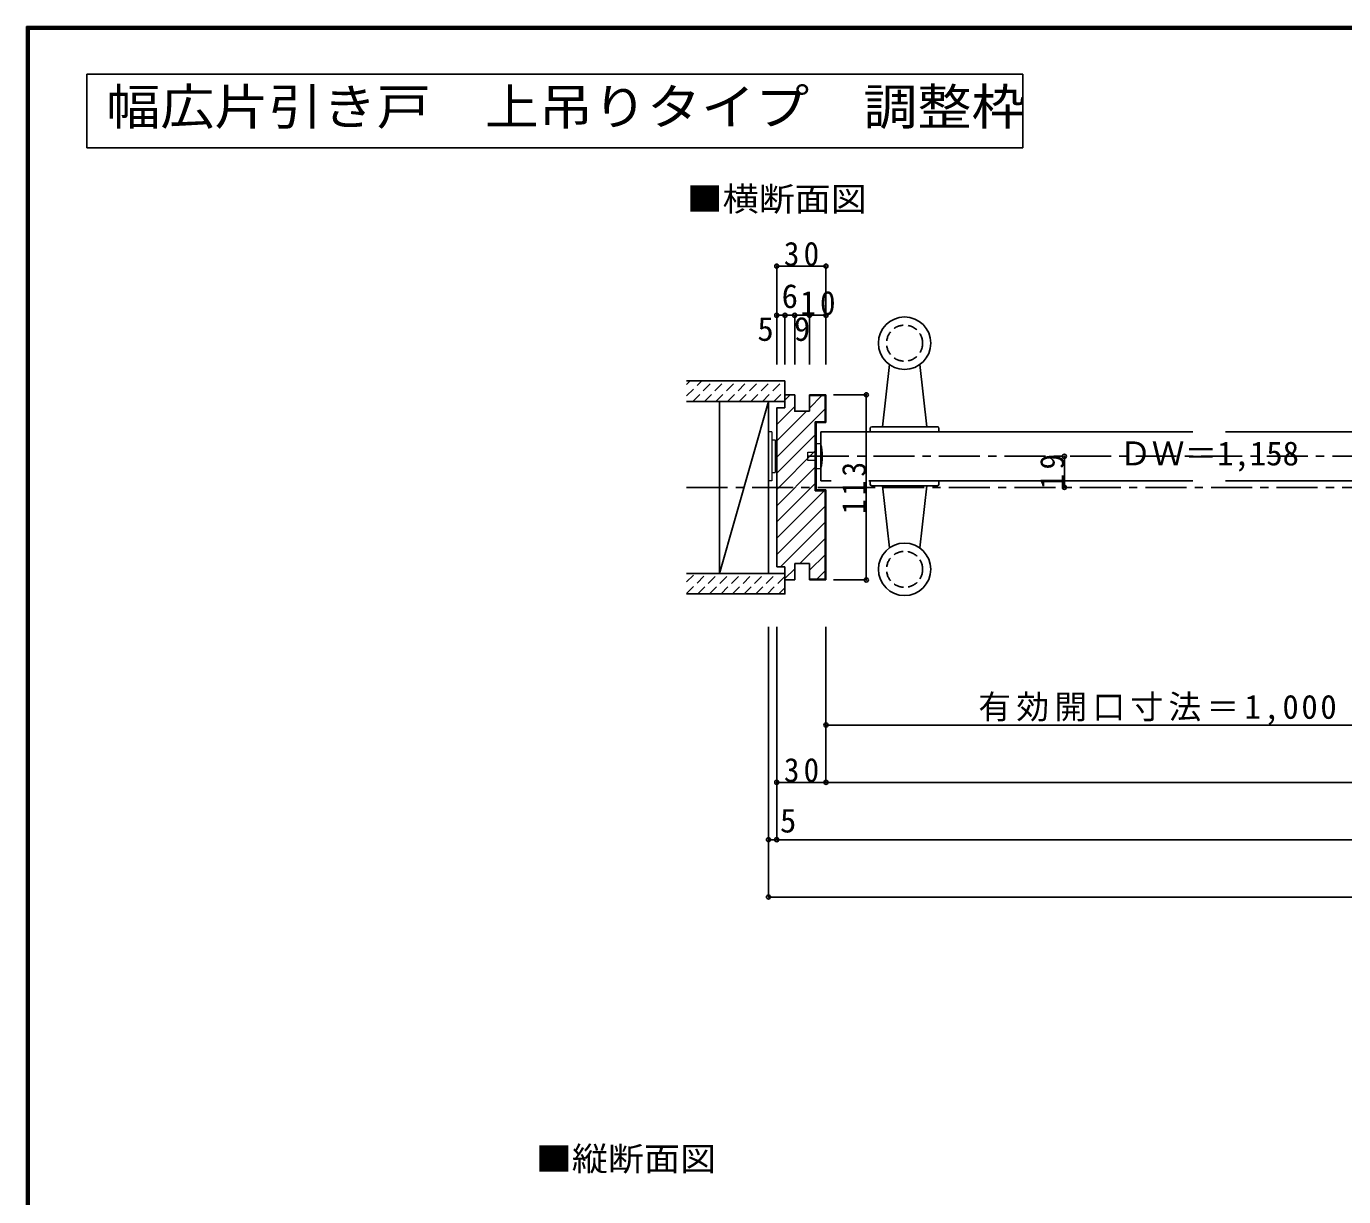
# Model space of a CAD drawing. Units: millimetres at full size, sheet at 1:5; details may follow other scales. Extents: x -973 to 977, y -718 to 696.
# Drawn here: x -973 to -170, y -18 to 696 of the extents above; entities that cross this region are included whole.
import ezdxf
from ezdxf.enums import TextEntityAlignment as Align

# ---------------------------------------------------------------- set-up
doc = ezdxf.new("R2010")
doc.units = ezdxf.units.MM
doc.header["$LTSCALE"] = 5
doc.header["$PDMODE"] = 32
doc.header["$PDSIZE"] = 2.5
for name, pattern in [('CHAIN1', [8, 5, -1, 1, -1]), ('DASHED1', [1.8, 1.2, -0.6]), ('DASHED2', [3, 2, -1])]:
    doc.linetypes.add(name, pattern=pattern)
for name, color, linetype in [('0-1_通り芯', 4, 'CHAIN1'), ('0-2_柱', 3, 'Continuous'), ('0-3_仕上げ', 2, 'Continuous'), ('0-4_枠', 3, 'Continuous'), ('0-5_ケーシング', 3, 'DASHED2'), ('0-6_扉', 2, 'Continuous'), ('0-A_文字', 3, 'Continuous'), ('0-B_寸法', 7, 'Continuous'), ('0-C_ハッチ', 4, 'DASHED1'), ('F-1_枠', 6, 'Continuous')]:
    doc.layers.add(name, color=color, linetype=linetype)
doc.layers.add('0-7_金物', color=7, linetype='Continuous', lineweight=18)
doc.styles.add('ＭＳ ゴシック', font='')
doc.styles.get('ＭＳ ゴシック').set_extended_font_data('MS Gothic')

msp = doc.modelspace()

# ---------------------------------------------------------------- linework, layer by layer
at = {"layer": '0-1_通り芯'}
for p, q in [((-496.537, 433.494), (477.533, 433.494)), ((-570.537, 414.494), (551.502, 414.494))]:
    msp.add_line(p, q, dxfattribs=at)
at = {"layer": '0-2_柱'}
for p, q in [((-550.537, 466.994), (-520.537, 466.994)), ((-550.537, 361.994), (-550.537, 466.994)), ((-520.537, 466.994), (-520.537, 361.994)), ((-520.537, 361.994), (-550.537, 361.994))]:
    msp.add_line(p, q, dxfattribs=at)
at = {"layer": '0-2_柱', "color": 7}
msp.add_line((-550.537, 361.994), (-520.537, 466.994), dxfattribs=at)
at = {"layer": '0-3_仕上げ'}
for p, q in [((-570.537, 479.494), (-510.537, 479.494)), ((-570.537, 361.994), (-510.537, 361.994))]:
    msp.add_line(p, q, dxfattribs=at)
for points in [[(-570.537, 466.994), (-510.537, 466.994), (-510.537, 479.494)], [(-570.537, 349.494), (-510.537, 349.494), (-510.537, 361.994)]]:
    msp.add_lwpolyline(points, dxfattribs=at)
at = {"layer": '0-4_枠'}
for p, q in [((-504.537, 470.994), (-510.537, 470.994)), ((-510.537, 462.994), (-510.537, 470.994)), ((-495.537, 460.994), (-495.537, 470.994)), ((-495.537, 470.994), (-485.537, 470.994)), ((-495.537, 470.494), (-486.037, 470.494)), ((-486.037, 470.494), (-486.037, 454.494)), ((-485.537, 470.994), (-485.537, 453.994)), ((-510.537, 462.994), (-515.537, 462.994)), ((-515.537, 462.994), (-515.537, 365.994)), ((-486.037, 454.494), (-492.037, 454.494)), ((-492.037, 454.494), (-492.037, 412.494)), ((-485.537, 453.994), (-491.537, 453.994)), ((-491.537, 453.994), (-491.537, 412.994)), ((-492.037, 412.494), (-486.037, 412.494)), ((-491.537, 412.994), (-485.537, 412.994)), ((-486.037, 358.494), (-486.037, 412.494)), ((-485.537, 357.994), (-485.537, 412.994)), ((-510.537, 365.994), (-515.537, 365.994)), ((-510.537, 365.994), (-510.537, 357.994)), ((-504.537, 357.994), (-504.537, 367.994)), ((-495.537, 367.994), (-504.537, 367.994)), ((-495.537, 367.994), (-495.537, 357.994)), ((-504.537, 357.994), (-510.537, 357.994)), ((-495.537, 358.494), (-486.037, 358.494)), ((-495.537, 357.994), (-485.537, 357.994))]:
    msp.add_line(p, q, dxfattribs=at)
msp.add_lwpolyline([(-495.537, 460.994), (-504.537, 460.994), (-504.537, 470.994)], dxfattribs=at)
at = {"layer": '0-5_ケーシング', "linetype": 'Continuous'}
for p, q in [((-446.787, 489.439), (-451.037, 451.494)), ((-428.287, 489.439), (-424.037, 451.494)), ((-458.537, 450.494), (-458.537, 448.494)), ((-457.537, 451.494), (-417.537, 451.494)), ((-416.537, 450.494), (-416.537, 448.494)), ((-458.537, 448.494), (-416.537, 448.494)), ((-458.537, 416.494), (-458.537, 418.494)), ((-416.537, 418.494), (-458.537, 418.494)), ((-416.537, 416.494), (-416.537, 418.494)), ((-417.537, 415.494), (-457.537, 415.494)), ((-446.787, 377.549), (-451.037, 415.494)), ((-428.287, 377.549), (-424.037, 415.494))]:
    msp.add_line(p, q, dxfattribs=at)
for centre in [(-437.537, 502.494), (-437.537, 364.494)]:
    msp.add_circle(centre, 16, dxfattribs=at)
at = {"layer": '0-5_ケーシング', "linetype": 'DASHED1'}
for centre in [(-437.537, 502.494), (-437.537, 364.494)]:
    msp.add_circle(centre, 11, dxfattribs=at)
at = {"layer": '0-5_ケーシング', "linetype": 'Continuous'}
for centre, start, end in [((-457.537, 450.494), 90, 180), ((-417.537, 450.494), 0, 90), ((-457.537, 416.494), 180, 270), ((-417.537, 416.494), 270, 0)]:
    msp.add_arc(centre, 1, start, end, dxfattribs=at)
at = {"layer": '0-6_扉', "color": 6}
for p, q in [((-261.769, 448.494), (-488.537, 448.494)), ((-488.537, 448.494), (-488.537, 418.494)), ((67.998, 448.494), (-241.769, 448.494)), ((-488.537, 418.494), (-482.241, 418.494)), ((-459.367, 418.494), (-261.769, 418.494)), ((-241.769, 418.494), (67.998, 418.494))]:
    msp.add_line(p, q, dxfattribs=at)
at = {"layer": '0-7_金物'}
for p, q in [((-520.537, 418.494), (-520.537, 448.494)), ((-518.536, 448.494), (-520.537, 448.494)), ((-518.536, 448.494), (-518.536, 418.494)), ((-518.536, 443.494), (-516.537, 443.494)), ((-516.537, 443.494), (-516.537, 423.494)), ((-516.537, 442.494), (-515.537, 442.494)), ((-515.537, 442.494), (-515.537, 424.494)), ((-496.537, 430.994), (-496.537, 435.994)), ((-496.537, 435.994), (-491.537, 435.994)), ((-491.537, 430.994), (-496.537, 430.994)), ((-491.537, 425.994), (-488.537, 425.994)), ((-518.536, 418.494), (-520.537, 418.494)), ((-518.536, 423.494), (-516.537, 423.494)), ((-516.537, 424.494), (-515.537, 424.494))]:
    msp.add_line(p, q, dxfattribs=at)
msp.add_lwpolyline([(-488.537, 440.994), (-491.537, 440.994), (-491.537, 425.994)], dxfattribs=at)
msp.add_arc((-516.162, 433.494), 28.625, 344.81071, 15.18929, dxfattribs=at)
at = {"layer": '0-A_文字'}
for p, q in [((-936.498, 666.667), (-936.498, 621.667)), ((-936.498, 666.667), (-365.476, 666.667)), ((-365.476, 666.667), (-365.476, 621.667)), ((-936.498, 621.667), (-365.476, 621.667))]:
    msp.add_line(p, q, dxfattribs=at)
at = {"layer": '0-B_寸法', "color": 4}
for p, q in [((-515.537, 549.494), (-515.537, 489.494)), ((-515.537, 549.494), (-485.537, 549.494)), ((-485.537, 549.494), (-485.537, 489.494)), ((-515.537, 519.494), (-510.537, 519.494)), ((-510.537, 519.494), (-510.537, 489.494)), ((-510.537, 519.494), (-504.537, 519.494)), ((-504.537, 519.494), (-504.537, 489.494)), ((-504.537, 519.494), (-495.537, 519.494)), ((-495.537, 519.494), (-495.537, 489.494)), ((-495.537, 519.494), (-485.537, 519.494)), ((-460.877, 470.994), (-480.877, 470.994)), ((-460.877, 470.994), (-460.877, 357.994)), ((-340.014, 433.494), (-340.014, 414.494)), ((-460.877, 357.994), (-480.877, 357.994)), ((-520.537, 164.494), (-520.537, 329.494)), ((-515.537, 199.494), (-515.537, 329.494)), ((-485.537, 234.494), (-485.537, 329.494)), ((-485.537, 269.494), (-87.002, 269.494)), ((-515.537, 234.494), (-485.537, 234.494)), ((-485.537, 234.494), (466.533, 234.494)), ((-520.537, 199.494), (-515.537, 199.494)), ((-515.537, 199.494), (496.533, 199.494)), ((-520.537, 164.494), (501.502, 164.494))]:
    msp.add_line(p, q, dxfattribs=at)
at = {"layer": '0-B_寸法'}
for p in [(-515.537, 549.494), (-485.537, 549.494), (-515.537, 519.494), (-510.537, 519.494), (-504.537, 519.494), (-495.537, 519.494), (-485.537, 519.494), (-460.877, 470.994), (-340.014, 433.494), (-340.014, 414.494), (-460.877, 357.994), (-485.537, 269.494), (-515.537, 234.494), (-485.537, 234.494), (-520.537, 199.494), (-515.537, 199.494), (-520.537, 164.494)]:
    msp.add_point(p, dxfattribs=at)
at = {"layer": '0-C_ハッチ'}
for p, q in [((-570.537, 470.27), (-561.313, 479.494)), ((-570.537, 477.341), (-568.384, 479.494)), ((-566.742, 466.994), (-554.242, 479.494)), ((-559.671, 466.994), (-547.171, 479.494)), ((-552.6, 466.994), (-540.1, 479.494)), ((-545.529, 466.994), (-533.029, 479.494)), ((-538.457, 466.994), (-525.957, 479.494)), ((-531.386, 466.994), (-518.886, 479.494)), ((-524.315, 466.994), (-511.815, 479.494)), ((-517.244, 466.994), (-510.537, 473.701)), ((-570.537, 349.706), (-558.249, 361.994)), ((-570.537, 356.778), (-565.32, 361.994)), ((-563.678, 349.494), (-551.178, 361.994)), ((-556.607, 349.494), (-544.107, 361.994)), ((-549.536, 349.494), (-537.036, 361.994)), ((-542.465, 349.494), (-529.965, 361.994)), ((-535.394, 349.494), (-522.894, 361.994)), ((-528.323, 349.494), (-515.823, 361.994)), ((-521.252, 349.494), (-510.537, 360.209)), ((-514.181, 349.494), (-510.537, 353.138))]:
    msp.add_line(p, q, dxfattribs=at)
at = {"layer": '0-C_ハッチ', "linetype": 'Continuous'}
for p, q in [((-510.537, 467.723), (-507.265, 470.994)), ((-495.537, 462.924), (-487.966, 470.494)), ((-515.537, 452.823), (-504.537, 463.823)), ((-515.537, 462.723), (-515.265, 462.994)), ((-515.537, 433.024), (-486.037, 462.524)), ((-515.537, 442.924), (-497.466, 460.994)), ((-515.537, 423.125), (-492.037, 446.625)), ((-515.537, 413.225), (-492.037, 436.725)), ((-515.537, 403.326), (-492.037, 426.826)), ((-515.537, 393.426), (-492.037, 416.926)), ((-515.537, 383.527), (-486.569, 412.494)), ((-515.537, 373.627), (-486.037, 403.127)), ((-513.27, 365.994), (-486.037, 393.228)), ((-501.371, 367.994), (-486.037, 383.328)), ((-495.537, 363.929), (-486.037, 373.429)), ((-510.537, 358.828), (-504.537, 364.828)), ((-491.072, 358.494), (-486.037, 363.529))]:
    msp.add_line(p, q, dxfattribs=at)
at = {"layer": 'F-1_枠'}
for p, q in [((-973.347, 695.833), (-973.347, -700.833)), ((-973.347, 695.833), (976.653, 695.833)), ((-973.347, 695), (976.653, 695)), ((-973.347, 694.167), (976.653, 694.167)), ((-972.514, 695.833), (-972.514, -700.833)), ((-971.68, 695.833), (-971.68, -700.833))]:
    msp.add_line(p, q, dxfattribs=at)

# ---------------------------------------------------------------- texts
at = {"layer": '0-A_文字', "style": 'ＭＳ ゴシック', "width": 1.1}
msp.add_text('幅広片引き戸\u3000上吊りタイプ\u3000調整枠', height=21.99, dxfattribs=at).set_placement((-924.623, 629.167), align=Align.BOTTOM_LEFT)
at = {"layer": '0-A_文字', "color": 7, "style": 'ＭＳ ゴシック', "width": 1.1}
for s, p in [('■横断面図', (-570.537, 578.743)), ('■縦断面図', (-662.534, -6.961))]:
    msp.add_text(s, height=14.66, dxfattribs=at).set_placement(p, align=Align.BOTTOM_LEFT)
at = {"layer": '0-B_寸法', "style": 'ＭＳ ゴシック'}
for s, p in [('6', (-512.537, 519.494)), ('5', (-527.351, 499.494)), ('9', (-505.037, 499.494)), ('ＤＷ＝1,158', (-306.769, 423.494)), ('5', (-513.537, 199.494))]:
    msp.add_text(s, height=14.66, dxfattribs=at).set_placement(p, align=Align.BOTTOM_LEFT)
at = {"layer": '0-B_寸法', "char_height": 14.66, "attachment_point": 7, "style": 'ＭＳ ゴシック'}
for s, insert in [('\\T1.27;\\W0.95;30', (-511.162, 549.494)), ('\\T1.27;\\W0.95;10', (-501.162, 519.494)), ('\\T1.16;有効開口寸法＝1,000', (-392.519, 269.494)), ('\\T1.27;\\W0.95;30', (-511.162, 234.494))]:
    msp.add_mtext(s, dxfattribs=dict(at, insert=insert))
at = {"layer": '0-B_寸法', "char_height": 14.66, "attachment_point": 7, "rotation": 90, "style": 'ＭＳ ゴシック'}
for s, insert in [('\\T1.27;\\W0.9;113', (-460.877, 398.244)), ('\\T1.27;\\W0.95;19', (-340.014, 413.369))]:
    msp.add_mtext(s, dxfattribs=dict(at, insert=insert))

doc.saveas('drawing.dxf')
